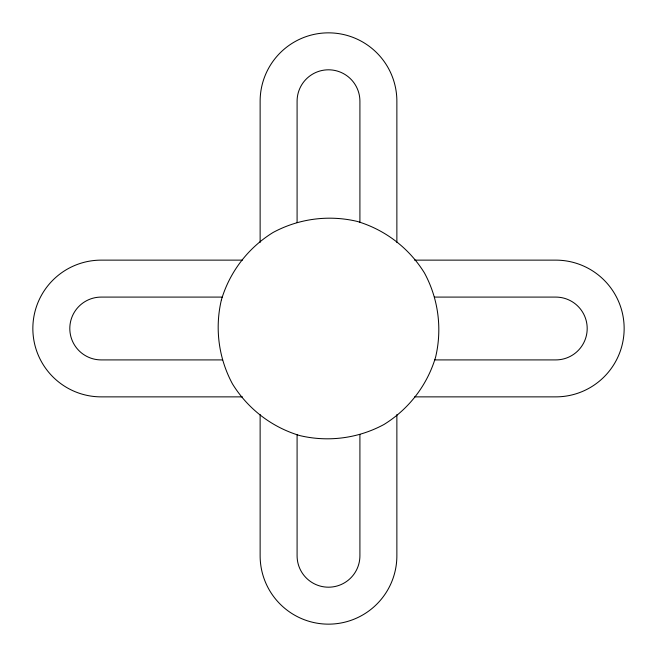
<?xml version="1.0" encoding="UTF-8"?>
<svg xmlns="http://www.w3.org/2000/svg" width="657" height="657" viewBox="0 0 657 657"><rect width="100%" height="100%" fill="white"/><g stroke="black" fill="none" stroke-linecap="round" stroke-linejoin="round"><path stroke-width="0.99" d="M242.408 260.131L101.219 260.131A68.369 68.369 0 0 0 32.85 328.5A68.369 68.369 0 0 0 101.219 396.869L242.408 396.869M414.592 260.131L555.781 260.131A68.369 68.369 0 0 1 624.15 328.5A68.369 68.369 0 0 1 555.781 396.869L414.592 396.869M222.534 297.087L101.219 297.087A31.413 31.413 0 0 0 69.806 328.5A31.413 31.413 0 0 0 101.219 359.913L222.534 359.913M434.466 297.087L555.781 297.087A31.413 31.413 0 0 1 587.194 328.5A31.413 31.413 0 0 1 555.781 359.913L434.466 359.913M396.869 242.408L396.869 101.219A68.369 68.369 0 0 0 328.5 32.85A68.369 68.369 0 0 0 260.131 101.219L260.131 242.408M396.869 414.592L396.869 555.781A68.369 68.369 0 0 1 328.5 624.15A68.369 68.369 0 0 1 260.131 555.781L260.131 414.592M359.913 222.534L359.913 101.219A31.413 31.413 0 0 0 328.5 69.806A31.413 31.413 0 0 0 297.087 101.219L297.087 222.534M359.913 434.466L359.913 555.781A31.413 31.413 0 0 1 328.5 587.194A31.413 31.413 0 0 1 297.087 555.781L297.087 434.466M221.409 299.806C214.658 328.278 218.592 358.18 232.488 383.934C247.845 408.843 271.768 427.206 299.806 435.591C328.278 442.342 358.18 438.408 383.934 424.512C408.843 409.155 427.206 385.232 435.591 357.194C442.342 328.722 438.408 298.82 424.512 273.066C409.155 248.157 385.232 229.794 357.194 221.409C328.722 214.658 298.82 218.592 273.066 232.488C248.157 247.845 229.794 271.768 221.409 299.806"/></g></svg>
